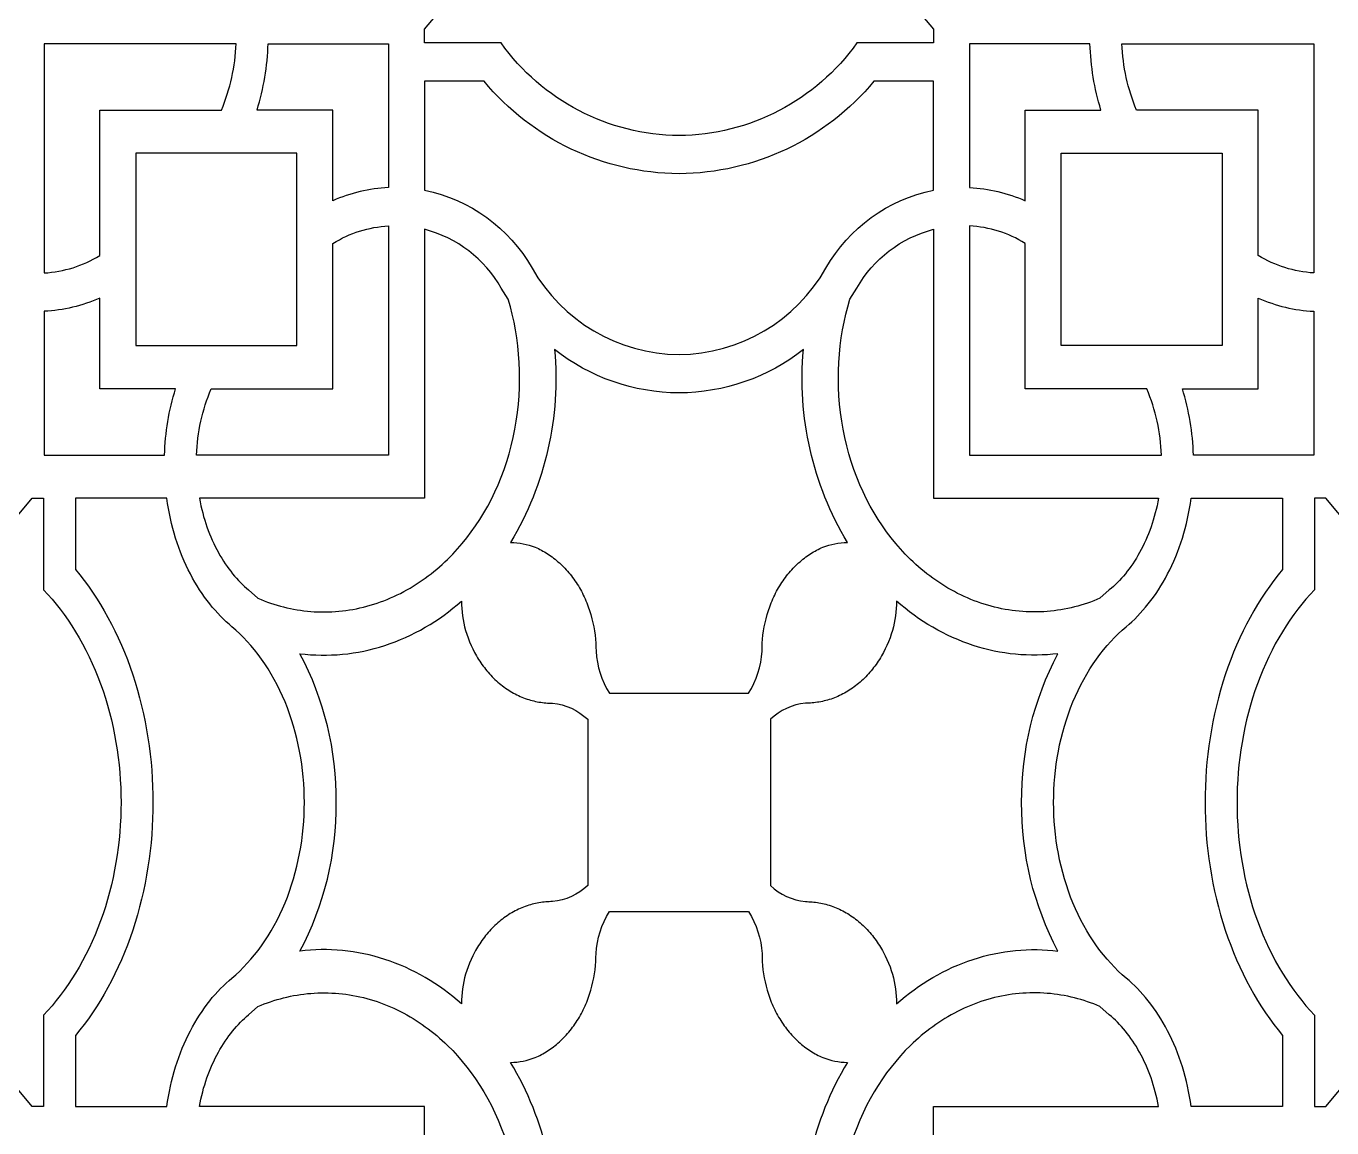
# Model space of a CAD drawing. Extents: x 59271 to 61367, y 41180 to 44085.
# Drawn here: x 60662.3 to 60875, y 42971.3 to 43150.7 of the extents above; entities that cross this region are included whole.
import ezdxf

# ---------------------------------------------------------------- set-up
doc = ezdxf.new("R2010")
doc.units = 0
doc.layers.get('0').update_dxf_attribs({"linetype": 'CONTINUOUS'})

msp = doc.modelspace()

# ---------------------------------------------------------------- linework, layer by layer
for points in [[(60800.91, 43161.22), (60810.12, 43150.22), (60810.12, 43148.02), (60797.66, 43148.02, -0.240747), (60768.68, 43132.92, -0.240747), (60739.69, 43148.02), (60727.24, 43148.02), (60727.24, 43150.22), (60736.44, 43161.22)], [(60748.41, 42950.52, 0.159593), (60741.24, 42981.96, 0.091636), (60745.26, 42982.74), (60745.51, 42982.85), (60745.77, 42982.97), (60746.02, 42983.1), (60746.27, 42983.23), (60746.52, 42983.37), (60746.77, 42983.51), (60747.02, 42983.66), (60747.27, 42983.82), (60747.52, 42983.98), (60747.76, 42984.15), (60748.01, 42984.32), (60748.25, 42984.5), (60748.49, 42984.69), (60748.72, 42984.89), (60748.96, 42985.09), (60749.19, 42985.29), (60749.42, 42985.5), (60749.65, 42985.72), (60749.87, 42985.95), (60750.09, 42986.17), (60750.31, 42986.41), (60750.53, 42986.65), (60750.74, 42986.9), (60750.94, 42987.15), (60751.15, 42987.4), (60751.35, 42987.67), (60751.54, 42987.93), (60751.73, 42988.2), (60751.92, 42988.48), (60752.1, 42988.76), (60752.28, 42989.05), (60752.45, 42989.33), (60752.62, 42989.63), (60752.78, 42989.92), (60752.94, 42990.23), (60753.09, 42990.53), (60753.24, 42990.84), (60753.38, 42991.15), (60753.52, 42991.46), (60753.65, 42991.78), (60753.9, 42992.42), (60754.12, 42993.06), (60754.32, 42993.72), (60754.5, 42994.38), (60754.66, 42995.05), (60754.8, 42995.71), (60754.91, 42996.38), (60755, 42997.05), (60755.07, 42997.71), (60755.12, 42998.37), (60755.15, 42999.03), (60755.16, 42999.67, -0.12671), (60757.35, 43006.52), (60780.01, 43006.52, -0.12671), (60782.2, 42999.67), (60782.21, 42999.03), (60782.23, 42998.37), (60782.28, 42997.71), (60782.35, 42997.05), (60782.44, 42996.38), (60782.56, 42995.71), (60782.69, 42995.05), (60782.85, 42994.38), (60783.03, 42993.72), (60783.23, 42993.06), (60783.46, 42992.42), (60783.71, 42991.78), (60783.84, 42991.46), (60783.97, 42991.15), (60784.12, 42990.84), (60784.26, 42990.53), (60784.42, 42990.23), (60784.58, 42989.92), (60784.74, 42989.63), (60784.91, 42989.33), (60785.08, 42989.05), (60785.26, 42988.76), (60785.44, 42988.48), (60785.62, 42988.2), (60785.81, 42987.93), (60786.01, 42987.67), (60786.21, 42987.4), (60786.41, 42987.15), (60786.62, 42986.9), (60786.83, 42986.65), (60787.04, 42986.41), (60787.26, 42986.17), (60787.48, 42985.95), (60787.71, 42985.72), (60787.93, 42985.5), (60788.16, 42985.29), (60788.4, 42985.09), (60788.63, 42984.89), (60788.87, 42984.69), (60789.11, 42984.5), (60789.35, 42984.32), (60789.59, 42984.15), (60789.84, 42983.98), (60790.09, 42983.82), (60790.33, 42983.66), (60790.58, 42983.51), (60790.83, 42983.37), (60791.09, 42983.23), (60791.34, 42983.1), (60791.59, 42982.97), (60791.84, 42982.85), (60792.1, 42982.74, 0.091636), (60796.11, 42981.96, 0.159593), (60788.95, 42950.52, 0.16816)]]:
    msp.add_lwpolyline(points, format="xyb")
for points in [[(60694.14, 43137.07, 0.090687), (60696.53, 43147.88), (60665.27, 43147.88), (60665.27, 43110.53, 0.123377), (60674.32, 43113.38), (60674.32, 43137.07)], [(60721.35, 43124.45, 0.093744), (60712.31, 43122.3), (60712.31, 43137.07), (60699.95, 43137.07, 0.067508), (60701.74, 43147.88), (60721.35, 43147.88)], [(60816.01, 43124.45, -0.093744), (60825.05, 43122.3), (60825.05, 43137.07), (60837.41, 43137.07, -0.067508), (60835.62, 43147.88), (60816.01, 43147.88)], [(60843.21, 43137.07, -0.090687), (60840.83, 43147.88), (60872.08, 43147.88), (60872.08, 43110.53, -0.123377), (60863.04, 43113.38), (60863.04, 43137.07)], [(60768.68, 43097.23, 0.26745), (60792.62, 43111.34, -0.215544), (60810.12, 43124.01), (60810.12, 43141.79), (60800.43, 43141.79, -0.222359), (60768.68, 43126.7), (60768.68, 43126.7, -0.222359), (60736.92, 43141.79), (60727.24, 43141.79), (60727.24, 43124.01, -0.215544), (60744.74, 43111.34, 0.26745)], [(60712.31, 43115.36, -0.123377), (60721.35, 43118.21), (60721.35, 43080.86), (60690.09, 43080.86, -0.090687), (60692.48, 43091.67), (60712.31, 43091.67)], [(60739.73, 43108.07, 0.200602), (60727.24, 43117.65), (60727.24, 43073.83), (60690.57, 43073.83), (60690.68, 43073.23), (60690.81, 43072.63), (60690.95, 43072.03), (60691.09, 43071.45), (60691.25, 43070.86), (60691.42, 43070.29), (60691.6, 43069.72), (60691.79, 43069.16), (60691.99, 43068.61), (60692.2, 43068.06), (60692.42, 43067.53), (60692.65, 43067), (60692.88, 43066.48), (60693.13, 43065.98), (60693.38, 43065.48), (60693.64, 43065), (60693.91, 43064.53), (60694.19, 43064.06), (60694.47, 43063.61), (60694.76, 43063.18), (60695.06, 43062.75), (60695.36, 43062.34), (60695.66, 43061.94), (60695.97, 43061.55), (60696.29, 43061.17), (60696.61, 43060.81), (60696.93, 43060.46), (60697.25, 43060.12), (60697.58, 43059.79), (60697.91, 43059.48), (60698.25, 43059.18), (60698.58, 43058.9), (60700.1, 43057.54), (60700.61, 43057.33), (60701.12, 43057.13), (60701.63, 43056.94), (60702.15, 43056.76), (60702.68, 43056.59), (60703.21, 43056.42), (60703.74, 43056.27), (60704.28, 43056.13), (60704.82, 43056), (60705.37, 43055.88), (60705.91, 43055.77), (60706.47, 43055.68), (60707.02, 43055.59), (60707.58, 43055.52), (60708.14, 43055.45), (60708.71, 43055.4), (60709.27, 43055.36), (60709.84, 43055.34), (60710.41, 43055.32), (60710.98, 43055.32), (60711.55, 43055.33), (60712.12, 43055.35), (60712.7, 43055.38), (60713.27, 43055.43), (60713.84, 43055.49), (60714.41, 43055.56), (60714.99, 43055.64), (60715.56, 43055.74), (60716.13, 43055.85), (60716.7, 43055.97), (60717.26, 43056.1), (60717.83, 43056.25), (60718.39, 43056.4), (60718.95, 43056.57), (60719.51, 43056.76), (60720.06, 43056.95), (60720.61, 43057.15), (60721.16, 43057.37), (60721.7, 43057.6), (60722.24, 43057.84), (60722.77, 43058.09), (60723.3, 43058.35), (60723.83, 43058.63), (60724.35, 43058.91), (60724.86, 43059.21), (60725.37, 43059.51), (60725.88, 43059.83), (60726.37, 43060.15), (60726.86, 43060.48), (60727.35, 43060.83), (60727.83, 43061.18), (60728.3, 43061.54), (60728.76, 43061.91), (60729.22, 43062.29), (60729.67, 43062.68), (60730.11, 43063.07), (60730.55, 43063.48), (60730.98, 43063.89), (60731.81, 43064.73), (60732.61, 43065.59), (60733.38, 43066.48), (60734.13, 43067.4), (60734.85, 43068.36), (60735.55, 43069.36), (60736.23, 43070.39), (60736.89, 43071.46), (60737.52, 43072.56), (60738.11, 43073.69), (60738.68, 43074.86), (60739.22, 43076.05), (60739.72, 43077.28), (60740.18, 43078.53), (60740.61, 43079.8), (60741.01, 43081.09), (60741.36, 43082.4), (60741.67, 43083.73), (60741.95, 43085.07), (60742.18, 43086.42), (60742.37, 43087.78), (60742.52, 43089.15), (60742.63, 43090.52), (60742.7, 43091.89), (60742.72, 43093.26), (60742.71, 43094.62), (60742.65, 43095.97), (60742.56, 43097.32), (60742.42, 43098.65), (60742.25, 43099.96), (60742.04, 43101.26), (60741.8, 43102.54), (60741.52, 43103.8), (60741.21, 43105.04), (60740.86, 43106.25)], [(60797.63, 43108.07, -0.200602), (60810.12, 43117.65), (60810.12, 43073.83), (60846.79, 43073.83), (60846.67, 43073.23), (60846.55, 43072.63), (60846.41, 43072.03), (60846.26, 43071.45), (60846.1, 43070.86), (60845.93, 43070.29), (60845.76, 43069.72), (60845.57, 43069.16), (60845.37, 43068.61), (60845.16, 43068.06), (60844.94, 43067.53), (60844.71, 43067), (60844.47, 43066.48), (60844.23, 43065.98), (60843.97, 43065.48), (60843.71, 43065), (60843.44, 43064.53), (60843.17, 43064.06), (60842.88, 43063.61), (60842.59, 43063.18), (60842.3, 43062.75), (60842, 43062.34), (60841.69, 43061.94), (60841.38, 43061.55), (60841.07, 43061.17), (60840.75, 43060.81), (60840.43, 43060.46), (60840.1, 43060.12), (60839.77, 43059.79), (60839.44, 43059.48), (60839.11, 43059.18), (60838.77, 43058.9), (60837.25, 43057.54), (60836.75, 43057.33), (60836.24, 43057.13), (60835.72, 43056.94), (60835.2, 43056.76), (60834.68, 43056.59), (60834.15, 43056.42), (60833.62, 43056.27), (60833.08, 43056.13), (60832.54, 43056), (60831.99, 43055.88), (60831.44, 43055.77), (60830.89, 43055.68), (60830.33, 43055.59), (60829.77, 43055.52), (60829.21, 43055.45), (60828.65, 43055.4), (60828.08, 43055.36), (60827.52, 43055.34), (60826.95, 43055.32), (60826.38, 43055.32), (60825.81, 43055.33), (60825.23, 43055.35), (60824.66, 43055.38), (60824.09, 43055.43), (60823.51, 43055.49), (60822.94, 43055.56), (60822.37, 43055.64), (60821.8, 43055.74), (60821.23, 43055.85), (60820.66, 43055.97), (60820.09, 43056.1), (60819.53, 43056.25), (60818.97, 43056.4), (60818.41, 43056.57), (60817.85, 43056.76), (60817.3, 43056.95), (60816.74, 43057.15), (60816.2, 43057.37), (60815.65, 43057.6), (60815.12, 43057.84), (60814.58, 43058.09), (60814.05, 43058.35), (60813.53, 43058.63), (60813.01, 43058.91), (60812.49, 43059.21), (60811.98, 43059.51), (60811.48, 43059.83), (60810.98, 43060.15), (60810.49, 43060.48), (60810.01, 43060.83), (60809.53, 43061.18), (60809.06, 43061.54), (60808.59, 43061.91), (60808.14, 43062.29), (60807.69, 43062.68), (60807.24, 43063.07), (60806.81, 43063.48), (60806.38, 43063.89), (60805.54, 43064.73), (60804.74, 43065.59), (60803.97, 43066.48), (60803.23, 43067.4), (60802.5, 43068.36), (60801.8, 43069.36), (60801.12, 43070.39), (60800.47, 43071.46), (60799.84, 43072.56), (60799.24, 43073.69), (60798.68, 43074.86), (60798.14, 43076.05), (60797.64, 43077.28), (60797.17, 43078.53), (60796.74, 43079.8), (60796.35, 43081.09), (60796, 43082.4), (60795.68, 43083.73), (60795.41, 43085.07), (60795.18, 43086.42), (60794.98, 43087.78), (60794.83, 43089.15), (60794.73, 43090.52), (60794.66, 43091.89), (60794.63, 43093.26), (60794.65, 43094.62), (60794.7, 43095.97), (60794.8, 43097.32), (60794.93, 43098.65), (60795.1, 43099.96), (60795.31, 43101.26), (60795.56, 43102.54), (60795.84, 43103.8), (60796.15, 43105.04), (60796.49, 43106.25)], [(60825.05, 43115.36, 0.123377), (60816.01, 43118.21), (60816.01, 43080.86), (60847.26, 43080.86, 0.090687), (60844.88, 43091.67), (60825.05, 43091.67)], [(60674.32, 43106.44, -0.093744), (60665.27, 43104.3), (60665.27, 43080.86), (60684.88, 43080.86, -0.067508), (60686.67, 43091.67), (60674.32, 43091.67)], [(60863.04, 43106.44, 0.093744), (60872.08, 43104.3), (60872.08, 43080.86), (60852.47, 43080.86, 0.067508), (60850.68, 43091.67), (60863.04, 43091.67)], [(60748.41, 43098.08, -0.159593), (60741.24, 43066.64, -0.091636), (60745.26, 43065.86), (60745.51, 43065.75), (60745.77, 43065.63), (60746.02, 43065.51), (60746.27, 43065.37), (60746.52, 43065.24), (60746.77, 43065.09), (60747.02, 43064.94), (60747.27, 43064.78), (60747.52, 43064.62), (60747.76, 43064.45), (60748.01, 43064.28), (60748.25, 43064.1), (60748.49, 43063.91), (60748.72, 43063.71), (60748.96, 43063.51), (60749.19, 43063.31), (60749.42, 43063.1), (60749.65, 43062.88), (60749.87, 43062.66), (60750.09, 43062.43), (60750.31, 43062.19), (60750.53, 43061.95), (60750.74, 43061.7), (60750.94, 43061.45), (60751.15, 43061.2), (60751.35, 43060.94), (60751.54, 43060.67), (60751.73, 43060.4), (60751.92, 43060.12), (60752.1, 43059.84), (60752.28, 43059.56), (60752.45, 43059.27), (60752.62, 43058.97), (60752.78, 43058.68), (60752.94, 43058.38), (60753.09, 43058.07), (60753.24, 43057.76), (60753.38, 43057.45), (60753.52, 43057.14), (60753.65, 43056.82), (60753.9, 43056.18), (60754.12, 43055.54), (60754.32, 43054.88), (60754.5, 43054.22), (60754.66, 43053.56), (60754.8, 43052.89), (60754.91, 43052.22), (60755, 43051.56), (60755.07, 43050.89), (60755.12, 43050.23), (60755.15, 43049.58), (60755.16, 43048.93, 0.12671), (60757.35, 43042.08), (60780.01, 43042.08, 0.12671), (60782.2, 43048.93), (60782.21, 43049.58), (60782.23, 43050.23), (60782.28, 43050.89), (60782.35, 43051.56), (60782.44, 43052.22), (60782.56, 43052.89), (60782.69, 43053.56), (60782.85, 43054.22), (60783.03, 43054.88), (60783.23, 43055.54), (60783.46, 43056.18), (60783.71, 43056.82), (60783.84, 43057.14), (60783.97, 43057.45), (60784.12, 43057.76), (60784.26, 43058.07), (60784.42, 43058.38), (60784.58, 43058.68), (60784.74, 43058.97), (60784.91, 43059.27), (60785.08, 43059.56), (60785.26, 43059.84), (60785.44, 43060.12), (60785.62, 43060.4), (60785.81, 43060.67), (60786.01, 43060.94), (60786.21, 43061.2), (60786.41, 43061.45), (60786.62, 43061.7), (60786.83, 43061.95), (60787.04, 43062.19), (60787.26, 43062.43), (60787.48, 43062.66), (60787.71, 43062.88), (60787.93, 43063.1), (60788.16, 43063.31), (60788.4, 43063.51), (60788.63, 43063.71), (60788.87, 43063.91), (60789.11, 43064.1), (60789.35, 43064.28), (60789.59, 43064.45), (60789.84, 43064.62), (60790.09, 43064.78), (60790.33, 43064.94), (60790.58, 43065.09), (60790.83, 43065.24), (60791.09, 43065.37), (60791.34, 43065.51), (60791.59, 43065.63), (60791.84, 43065.75), (60792.1, 43065.86, -0.091636), (60796.11, 43066.64, -0.159593), (60788.95, 43098.08, -0.16816), (60768.68, 43091, -0.16816)], [(60753.8, 43010.76, -0.165069), (60748.07, 43008.14), (60747.8, 43008.14), (60747.53, 43008.13), (60747.25, 43008.12), (60746.98, 43008.1), (60746.7, 43008.07), (60746.43, 43008.04), (60746.15, 43008), (60745.87, 43007.96), (60745.59, 43007.91), (60745.31, 43007.85), (60745.04, 43007.78), (60744.76, 43007.71), (60744.48, 43007.64), (60744.2, 43007.55), (60743.92, 43007.46), (60743.64, 43007.36), (60743.37, 43007.26), (60743.09, 43007.15), (60742.81, 43007.03), (60742.54, 43006.9), (60742.27, 43006.77), (60742, 43006.64), (60741.73, 43006.49), (60741.46, 43006.34), (60741.2, 43006.18), (60740.94, 43006.02), (60740.68, 43005.85), (60740.42, 43005.67), (60740.16, 43005.49), (60739.91, 43005.3), (60739.66, 43005.11), (60739.42, 43004.91), (60739.18, 43004.7), (60738.94, 43004.49), (60738.7, 43004.27), (60738.47, 43004.05), (60738.25, 43003.82), (60738.02, 43003.59), (60737.8, 43003.35), (60737.59, 43003.11), (60737.38, 43002.86), (60737.17, 43002.61), (60736.97, 43002.35), (60736.78, 43002.09), (60736.58, 43001.83), (60736.4, 43001.56), (60736.21, 43001.29), (60736.04, 43001.01), (60735.87, 43000.74), (60735.7, 43000.45), (60735.54, 43000.17), (60735.38, 42999.88), (60735.08, 42999.3), (60734.8, 42998.72), (60734.55, 42998.12), (60734.31, 42997.52), (60734.09, 42996.92), (60733.9, 42996.31, 0.065359), (60733.25, 42991.51), (60732.56, 42992.11), (60731.85, 42992.69), (60731.13, 42993.25), (60730.4, 42993.79), (60729.65, 42994.32), (60728.89, 42994.83), (60728.12, 42995.31), (60727.34, 42995.78), (60726.55, 42996.23), (60725.75, 42996.65), (60724.94, 42997.05), (60724.12, 42997.44), (60723.29, 42997.79), (60722.46, 42998.13), (60721.61, 42998.44), (60720.77, 42998.73), (60719.91, 42999), (60719.05, 42999.24), (60718.19, 42999.45), (60717.33, 42999.65), (60716.46, 42999.82), (60715.59, 42999.96), (60714.72, 43000.08), (60713.85, 43000.18), (60712.98, 43000.25), (60712.1, 43000.29), (60711.24, 43000.32), (60710.37, 43000.32), (60709.51, 43000.29), (60708.65, 43000.24), (60707.79, 43000.17), (60706.94, 43000.08, 0.124595), (60712.86, 43024.3, 0.124595), (60706.94, 43048.52), (60707.79, 43048.43), (60708.65, 43048.36), (60709.51, 43048.31), (60710.37, 43048.29), (60711.24, 43048.28), (60712.1, 43048.31), (60712.98, 43048.35), (60713.85, 43048.43), (60714.72, 43048.52), (60715.59, 43048.64), (60716.46, 43048.79), (60717.33, 43048.95), (60718.19, 43049.15), (60719.05, 43049.36), (60719.91, 43049.61), (60720.77, 43049.87), (60721.61, 43050.16), (60722.46, 43050.47), (60723.29, 43050.81), (60724.12, 43051.17), (60724.94, 43051.55), (60725.75, 43051.95), (60726.55, 43052.37), (60727.34, 43052.82), (60728.12, 43053.29), (60728.89, 43053.77), (60729.65, 43054.28), (60730.4, 43054.81), (60731.13, 43055.35), (60731.85, 43055.91), (60732.56, 43056.49), (60733.25, 43057.09, 0.065359), (60733.9, 43052.29), (60734.09, 43051.68), (60734.31, 43051.08), (60734.55, 43050.48), (60734.8, 43049.88), (60735.08, 43049.3), (60735.38, 43048.72), (60735.54, 43048.43), (60735.7, 43048.15), (60735.87, 43047.87), (60736.04, 43047.59), (60736.21, 43047.31), (60736.4, 43047.04), (60736.58, 43046.77), (60736.78, 43046.51), (60736.97, 43046.25), (60737.17, 43045.99), (60737.38, 43045.74), (60737.59, 43045.49), (60737.8, 43045.25), (60738.02, 43045.01), (60738.25, 43044.78), (60738.47, 43044.55), (60738.7, 43044.33), (60738.94, 43044.11), (60739.18, 43043.9), (60739.42, 43043.69), (60739.66, 43043.49), (60739.91, 43043.3), (60740.16, 43043.11), (60740.42, 43042.93), (60740.68, 43042.75), (60740.94, 43042.58), (60741.2, 43042.42), (60741.46, 43042.26), (60741.73, 43042.11), (60742, 43041.97), (60742.27, 43041.83), (60742.54, 43041.7), (60742.81, 43041.57), (60743.09, 43041.45), (60743.37, 43041.34), (60743.64, 43041.24), (60743.92, 43041.14), (60744.2, 43041.05), (60744.48, 43040.97), (60744.76, 43040.89), (60745.04, 43040.82), (60745.31, 43040.75), (60745.59, 43040.69), (60745.87, 43040.64), (60746.15, 43040.6), (60746.43, 43040.56), (60746.7, 43040.53), (60746.98, 43040.5), (60747.25, 43040.48), (60747.53, 43040.47), (60747.8, 43040.46), (60748.07, 43040.46, -0.165069), (60753.8, 43037.84)], [(60783.56, 43010.76, 0.165069), (60789.28, 43008.14), (60789.55, 43008.14), (60789.83, 43008.13), (60790.1, 43008.12), (60790.38, 43008.1), (60790.65, 43008.07), (60790.93, 43008.04), (60791.21, 43008), (60791.48, 43007.96), (60791.76, 43007.91), (60792.04, 43007.85), (60792.32, 43007.78), (60792.6, 43007.71), (60792.88, 43007.64), (60793.16, 43007.55), (60793.44, 43007.46), (60793.71, 43007.36), (60793.99, 43007.26), (60794.27, 43007.15), (60794.54, 43007.03), (60794.81, 43006.9), (60795.09, 43006.77), (60795.36, 43006.64), (60795.63, 43006.49), (60795.89, 43006.34), (60796.16, 43006.18), (60796.42, 43006.02), (60796.68, 43005.85), (60796.94, 43005.67), (60797.19, 43005.49), (60797.44, 43005.3), (60797.69, 43005.11), (60797.94, 43004.91), (60798.18, 43004.7), (60798.42, 43004.49), (60798.65, 43004.27), (60798.88, 43004.05), (60799.11, 43003.82), (60799.33, 43003.59), (60799.55, 43003.35), (60799.77, 43003.11), (60799.98, 43002.86), (60800.18, 43002.61), (60800.38, 43002.35), (60800.58, 43002.09), (60800.77, 43001.83), (60800.96, 43001.56), (60801.14, 43001.29), (60801.32, 43001.01), (60801.49, 43000.74), (60801.66, 43000.45), (60801.82, 43000.17), (60801.98, 42999.88), (60802.28, 42999.3), (60802.55, 42998.72), (60802.81, 42998.12), (60803.05, 42997.52), (60803.26, 42996.92), (60803.46, 42996.31, -0.065359), (60804.11, 42991.51), (60804.8, 42992.11), (60805.51, 42992.69), (60806.23, 42993.25), (60806.96, 42993.79), (60807.71, 42994.32), (60808.46, 42994.83), (60809.23, 42995.31), (60810.01, 42995.78), (60810.81, 42996.23), (60811.61, 42996.65), (60812.42, 42997.05), (60813.24, 42997.44), (60814.07, 42997.79), (60814.9, 42998.13), (60815.74, 42998.44), (60816.59, 42998.73), (60817.44, 42999), (60818.3, 42999.24), (60819.16, 42999.45), (60820.03, 42999.65), (60820.9, 42999.82), (60821.77, 42999.96), (60822.64, 43000.08), (60823.51, 43000.18), (60824.38, 43000.25), (60825.25, 43000.29), (60826.12, 43000.32), (60826.99, 43000.32), (60827.85, 43000.29), (60828.71, 43000.24), (60829.56, 43000.17), (60830.41, 43000.08, -0.124595), (60824.49, 43024.3, -0.124595), (60830.41, 43048.52), (60829.56, 43048.43), (60828.71, 43048.36), (60827.85, 43048.31), (60826.99, 43048.29), (60826.12, 43048.28), (60825.25, 43048.31), (60824.38, 43048.35), (60823.51, 43048.43), (60822.64, 43048.52), (60821.77, 43048.64), (60820.9, 43048.79), (60820.03, 43048.95), (60819.16, 43049.15), (60818.3, 43049.36), (60817.44, 43049.61), (60816.59, 43049.87), (60815.74, 43050.16), (60814.9, 43050.47), (60814.07, 43050.81), (60813.24, 43051.17), (60812.42, 43051.55), (60811.61, 43051.95), (60810.81, 43052.37), (60810.01, 43052.82), (60809.23, 43053.29), (60808.46, 43053.77), (60807.71, 43054.28), (60806.96, 43054.81), (60806.23, 43055.35), (60805.51, 43055.91), (60804.8, 43056.49), (60804.11, 43057.09, -0.065359), (60803.46, 43052.29), (60803.26, 43051.68), (60803.05, 43051.08), (60802.81, 43050.48), (60802.55, 43049.88), (60802.28, 43049.3), (60801.98, 43048.72), (60801.82, 43048.43), (60801.66, 43048.15), (60801.49, 43047.87), (60801.32, 43047.59), (60801.14, 43047.31), (60800.96, 43047.04), (60800.77, 43046.77), (60800.58, 43046.51), (60800.38, 43046.25), (60800.18, 43045.99), (60799.98, 43045.74), (60799.77, 43045.49), (60799.55, 43045.25), (60799.33, 43045.01), (60799.11, 43044.78), (60798.88, 43044.55), (60798.65, 43044.33), (60798.42, 43044.11), (60798.18, 43043.9), (60797.94, 43043.69), (60797.69, 43043.49), (60797.44, 43043.3), (60797.19, 43043.11), (60796.94, 43042.93), (60796.68, 43042.75), (60796.42, 43042.58), (60796.16, 43042.42), (60795.89, 43042.26), (60795.63, 43042.11), (60795.36, 43041.97), (60795.09, 43041.83), (60794.81, 43041.7), (60794.54, 43041.57), (60794.27, 43041.45), (60793.99, 43041.34), (60793.71, 43041.24), (60793.44, 43041.14), (60793.16, 43041.05), (60792.88, 43040.97), (60792.6, 43040.89), (60792.32, 43040.82), (60792.04, 43040.75), (60791.76, 43040.69), (60791.48, 43040.64), (60791.21, 43040.6), (60790.93, 43040.56), (60790.65, 43040.53), (60790.38, 43040.5), (60790.1, 43040.48), (60789.83, 43040.47), (60789.55, 43040.46), (60789.28, 43040.46, 0.165069), (60783.56, 43037.84)]]:
    msp.add_lwpolyline(points, format="xyb", close=True)
for points in [[(60680.2, 43098.71), (60706.42, 43098.71), (60706.42, 43130.04), (60680.2, 43130.04)], [(60857.15, 43098.71), (60830.94, 43098.71), (60830.94, 43130.04), (60857.15, 43130.04)], [(60707.66, 43024.3), (60707.64, 43025.33), (60707.61, 43026.36), (60707.55, 43027.4), (60707.47, 43028.45), (60707.36, 43029.49), (60707.22, 43030.54), (60707.07, 43031.58), (60706.88, 43032.63), (60706.67, 43033.67), (60706.44, 43034.7), (60706.18, 43035.72), (60705.89, 43036.74), (60705.58, 43037.75), (60705.25, 43038.74), (60704.89, 43039.72), (60704.5, 43040.68), (60704.1, 43041.63), (60703.67, 43042.55), (60703.22, 43043.46), (60702.75, 43044.34), (60702.26, 43045.21), (60701.75, 43046.04), (60701.23, 43046.86), (60700.68, 43047.64), (60700.12, 43048.4), (60699.55, 43049.14), (60698.96, 43049.84), (60698.36, 43050.51), (60697.74, 43051.16), (60697.12, 43051.77), (60696.49, 43052.36), (60695.85, 43052.91), (60695.38, 43053.31), (60694.92, 43053.73), (60694.46, 43054.17), (60694, 43054.62), (60693.55, 43055.1), (60693.1, 43055.59), (60692.66, 43056.1), (60692.23, 43056.64), (60691.81, 43057.18), (60691.39, 43057.75), (60690.98, 43058.34), (60690.58, 43058.94), (60690.19, 43059.56), (60689.81, 43060.19), (60689.44, 43060.85), (60689.08, 43061.52), (60688.74, 43062.2), (60688.4, 43062.9), (60688.08, 43063.61), (60687.77, 43064.34), (60687.48, 43065.08), (60687.2, 43065.83), (60686.93, 43066.59), (60686.68, 43067.36), (60686.45, 43068.14), (60686.23, 43068.94), (60686.02, 43069.74), (60685.83, 43070.54), (60685.66, 43071.36), (60685.51, 43072.18), (60685.37, 43073), (60685.25, 43073.83), (60670.37, 43073.83), (60670.37, 43062.25), (60671.08, 43061.37), (60671.78, 43060.46), (60672.47, 43059.53), (60673.14, 43058.56), (60673.79, 43057.57), (60674.43, 43056.56), (60675.05, 43055.51), (60675.65, 43054.44), (60676.23, 43053.35), (60676.79, 43052.23), (60677.33, 43051.09), (60677.85, 43049.93), (60678.35, 43048.75), (60678.82, 43047.55), (60679.27, 43046.34), (60679.69, 43045.1), (60680.09, 43043.86), (60680.47, 43042.6), (60680.82, 43041.32), (60681.14, 43040.04), (60681.44, 43038.74), (60681.71, 43037.44), (60681.96, 43036.13), (60682.18, 43034.82), (60682.37, 43033.5), (60682.54, 43032.18), (60682.68, 43030.86), (60682.79, 43029.55), (60682.88, 43028.23), (60682.94, 43026.91), (60682.98, 43025.6), (60682.99, 43024.3), (60682.98, 43023), (60682.94, 43021.69), (60682.88, 43020.37), (60682.79, 43019.06), (60682.68, 43017.74), (60682.54, 43016.42), (60682.37, 43015.1), (60682.18, 43013.78), (60681.96, 43012.47), (60681.71, 43011.16), (60681.44, 43009.86), (60681.14, 43008.56), (60680.82, 43007.28), (60680.47, 43006.01), (60680.09, 43004.74), (60679.69, 43003.5), (60679.27, 43002.26), (60678.82, 43001.05), (60678.35, 42999.85), (60677.85, 42998.67), (60677.33, 42997.51), (60676.79, 42996.37), (60676.23, 42995.25), (60675.65, 42994.16), (60675.05, 42993.09), (60674.43, 42992.05), (60673.79, 42991.03), (60673.14, 42990.04), (60672.47, 42989.07), (60671.78, 42988.14), (60671.08, 42987.23), (60670.37, 42986.35), (60670.37, 42974.77), (60685.25, 42974.77), (60685.37, 42975.6), (60685.51, 42976.42), (60685.66, 42977.24), (60685.83, 42978.06), (60686.02, 42978.86), (60686.23, 42979.66), (60686.45, 42980.46), (60686.68, 42981.24), (60686.93, 42982.01), (60687.2, 42982.77), (60687.48, 42983.53), (60687.77, 42984.26), (60688.08, 42984.99), (60688.4, 42985.7), (60688.74, 42986.4), (60689.08, 42987.09), (60689.44, 42987.75), (60689.81, 42988.41), (60690.19, 42989.04), (60690.58, 42989.66), (60690.98, 42990.26), (60691.39, 42990.85), (60691.81, 42991.42), (60692.23, 42991.97), (60692.66, 42992.5), (60693.1, 42993.01), (60693.55, 42993.5), (60694, 42993.98), (60694.46, 42994.43), (60694.92, 42994.87), (60695.38, 42995.29), (60695.85, 42995.69), (60696.49, 42996.24), (60697.12, 42996.83), (60697.74, 42997.44), (60698.36, 42998.09), (60698.96, 42998.76), (60699.55, 42999.47), (60700.12, 43000.2), (60700.68, 43000.96), (60701.23, 43001.74), (60701.75, 43002.56), (60702.26, 43003.4), (60702.75, 43004.26), (60703.22, 43005.14), (60703.67, 43006.05), (60704.1, 43006.98), (60704.5, 43007.92), (60704.89, 43008.88), (60705.25, 43009.86), (60705.58, 43010.86), (60705.89, 43011.86), (60706.18, 43012.88), (60706.44, 43013.9), (60706.67, 43014.94), (60706.88, 43015.97), (60707.07, 43017.02), (60707.22, 43018.06), (60707.36, 43019.11), (60707.47, 43020.16), (60707.55, 43021.2), (60707.61, 43022.24), (60707.64, 43023.27)], [(60829.7, 43024.3), (60829.71, 43025.33), (60829.75, 43026.36), (60829.81, 43027.4), (60829.89, 43028.45), (60830, 43029.49), (60830.13, 43030.54), (60830.29, 43031.58), (60830.47, 43032.63), (60830.68, 43033.67), (60830.92, 43034.7), (60831.18, 43035.72), (60831.46, 43036.74), (60831.78, 43037.75), (60832.11, 43038.74), (60832.47, 43039.72), (60832.85, 43040.68), (60833.26, 43041.63), (60833.68, 43042.55), (60834.13, 43043.46), (60834.6, 43044.34), (60835.09, 43045.21), (60835.6, 43046.04), (60836.13, 43046.86), (60836.67, 43047.64), (60837.23, 43048.4), (60837.81, 43049.14), (60838.4, 43049.84), (60839, 43050.51), (60839.61, 43051.16), (60840.23, 43051.77), (60840.87, 43052.36), (60841.51, 43052.91), (60841.98, 43053.31), (60842.44, 43053.73), (60842.9, 43054.17), (60843.36, 43054.62), (60843.81, 43055.1), (60844.25, 43055.59), (60844.69, 43056.1), (60845.12, 43056.64), (60845.55, 43057.18), (60845.97, 43057.75), (60846.38, 43058.34), (60846.78, 43058.94), (60847.17, 43059.56), (60847.55, 43060.19), (60847.92, 43060.85), (60848.27, 43061.52), (60848.62, 43062.2), (60848.95, 43062.9), (60849.28, 43063.61), (60849.58, 43064.34), (60849.88, 43065.08), (60850.16, 43065.83), (60850.42, 43066.59), (60850.67, 43067.36), (60850.91, 43068.14), (60851.13, 43068.94), (60851.33, 43069.74), (60851.52, 43070.54), (60851.69, 43071.36), (60851.85, 43072.18), (60851.99, 43073), (60852.11, 43073.83), (60866.99, 43073.83), (60866.99, 43062.25), (60866.28, 43061.37), (60865.58, 43060.46), (60864.89, 43059.53), (60864.22, 43058.56), (60863.57, 43057.57), (60862.93, 43056.56), (60862.31, 43055.51), (60861.71, 43054.44), (60861.13, 43053.35), (60860.56, 43052.23), (60860.02, 43051.09), (60859.51, 43049.93), (60859.01, 43048.75), (60858.54, 43047.55), (60858.09, 43046.34), (60857.66, 43045.1), (60857.26, 43043.86), (60856.89, 43042.6), (60856.54, 43041.32), (60856.21, 43040.04), (60855.92, 43038.74), (60855.64, 43037.44), (60855.4, 43036.13), (60855.18, 43034.82), (60854.98, 43033.5), (60854.82, 43032.18), (60854.68, 43030.86), (60854.56, 43029.55), (60854.47, 43028.23), (60854.41, 43026.91), (60854.37, 43025.6), (60854.36, 43024.3), (60854.37, 43023), (60854.41, 43021.69), (60854.47, 43020.37), (60854.56, 43019.06), (60854.68, 43017.74), (60854.82, 43016.42), (60854.98, 43015.1), (60855.18, 43013.78), (60855.4, 43012.47), (60855.64, 43011.16), (60855.92, 43009.86), (60856.21, 43008.56), (60856.54, 43007.28), (60856.89, 43006.01), (60857.26, 43004.74), (60857.66, 43003.5), (60858.09, 43002.26), (60858.54, 43001.05), (60859.01, 42999.85), (60859.51, 42998.67), (60860.02, 42997.51), (60860.56, 42996.37), (60861.13, 42995.25), (60861.71, 42994.16), (60862.31, 42993.09), (60862.93, 42992.05), (60863.57, 42991.03), (60864.22, 42990.04), (60864.89, 42989.07), (60865.58, 42988.14), (60866.28, 42987.23), (60866.99, 42986.35), (60866.99, 42974.77), (60852.11, 42974.77), (60851.99, 42975.6), (60851.85, 42976.42), (60851.69, 42977.24), (60851.52, 42978.06), (60851.33, 42978.86), (60851.13, 42979.66), (60850.91, 42980.46), (60850.67, 42981.24), (60850.42, 42982.01), (60850.16, 42982.77), (60849.88, 42983.53), (60849.58, 42984.26), (60849.28, 42984.99), (60848.95, 42985.7), (60848.62, 42986.4), (60848.27, 42987.09), (60847.92, 42987.75), (60847.55, 42988.41), (60847.17, 42989.04), (60846.78, 42989.66), (60846.38, 42990.26), (60845.97, 42990.85), (60845.55, 42991.42), (60845.12, 42991.97), (60844.69, 42992.5), (60844.25, 42993.01), (60843.81, 42993.5), (60843.36, 42993.98), (60842.9, 42994.43), (60842.44, 42994.87), (60841.98, 42995.29), (60841.51, 42995.69), (60840.87, 42996.24), (60840.23, 42996.83), (60839.61, 42997.44), (60839, 42998.09), (60838.4, 42998.76), (60837.81, 42999.47), (60837.23, 43000.2), (60836.67, 43000.96), (60836.13, 43001.74), (60835.6, 43002.56), (60835.09, 43003.4), (60834.6, 43004.26), (60834.13, 43005.14), (60833.68, 43006.05), (60833.26, 43006.98), (60832.85, 43007.92), (60832.47, 43008.88), (60832.11, 43009.86), (60831.78, 43010.86), (60831.46, 43011.86), (60831.18, 43012.88), (60830.92, 43013.9), (60830.68, 43014.94), (60830.47, 43015.97), (60830.29, 43017.02), (60830.13, 43018.06), (60830, 43019.11), (60829.89, 43020.16), (60829.81, 43021.2), (60829.75, 43022.24), (60829.71, 43023.27)]]:
    msp.add_lwpolyline(points, close=True)
for points in [[(60654.11, 43062.82), (60663.32, 43073.83), (60665.16, 43073.83), (60665.16, 43058.94), (60665.86, 43058.19), (60666.55, 43057.41), (60667.23, 43056.6), (60667.9, 43055.75), (60668.55, 43054.88), (60669.18, 43053.98), (60669.8, 43053.05), (60670.4, 43052.1), (60670.98, 43051.12), (60671.54, 43050.11), (60672.08, 43049.08), (60672.6, 43048.03), (60673.1, 43046.95), (60673.58, 43045.86), (60674.03, 43044.74), (60674.46, 43043.61), (60674.86, 43042.46), (60675.24, 43041.29), (60675.59, 43040.12), (60675.92, 43038.93), (60676.22, 43037.73), (60676.5, 43036.52), (60676.75, 43035.3), (60676.97, 43034.08), (60677.16, 43032.86), (60677.33, 43031.63), (60677.47, 43030.4), (60677.59, 43029.18), (60677.67, 43027.95), (60677.74, 43026.73), (60677.78, 43025.51), (60677.79, 43024.3), (60677.78, 43023.09), (60677.74, 43021.87), (60677.67, 43020.65), (60677.59, 43019.43), (60677.47, 43018.2), (60677.33, 43016.97), (60677.16, 43015.74), (60676.97, 43014.52), (60676.75, 43013.3), (60676.5, 43012.08), (60676.22, 43010.87), (60675.92, 43009.67), (60675.59, 43008.48), (60675.24, 43007.31), (60674.86, 43006.14), (60674.46, 43004.99), (60674.03, 43003.86), (60673.58, 43002.75), (60673.1, 43001.65), (60672.6, 43000.57), (60672.08, 42999.52), (60671.54, 42998.49), (60670.98, 42997.48), (60670.4, 42996.5), (60669.8, 42995.55), (60669.18, 42994.62), (60668.55, 42993.72), (60667.9, 42992.85), (60667.23, 42992.01), (60666.55, 42991.19), (60665.86, 42990.41), (60665.16, 42989.66), (60665.16, 42974.77), (60663.32, 42974.77), (60654.11, 42985.78)], [(60883.25, 43062.82), (60874.04, 43073.83), (60872.2, 43073.83), (60872.2, 43058.94), (60871.49, 43058.19), (60870.8, 43057.41), (60870.12, 43056.6), (60869.46, 43055.75), (60868.81, 43054.88), (60868.18, 43053.98), (60867.56, 43053.05), (60866.96, 43052.1), (60866.38, 43051.12), (60865.81, 43050.11), (60865.27, 43049.08), (60864.75, 43048.03), (60864.25, 43046.95), (60863.78, 43045.86), (60863.33, 43044.74), (60862.9, 43043.61), (60862.49, 43042.46), (60862.11, 43041.29), (60861.76, 43040.12), (60861.43, 43038.93), (60861.13, 43037.73), (60860.86, 43036.52), (60860.61, 43035.3), (60860.39, 43034.08), (60860.19, 43032.86), (60860.03, 43031.63), (60859.89, 43030.4), (60859.77, 43029.18), (60859.68, 43027.95), (60859.62, 43026.73), (60859.58, 43025.51), (60859.57, 43024.3), (60859.58, 43023.09), (60859.62, 43021.87), (60859.68, 43020.65), (60859.77, 43019.43), (60859.89, 43018.2), (60860.03, 43016.97), (60860.19, 43015.74), (60860.39, 43014.52), (60860.61, 43013.3), (60860.86, 43012.08), (60861.13, 43010.87), (60861.43, 43009.67), (60861.76, 43008.48), (60862.11, 43007.31), (60862.49, 43006.14), (60862.9, 43004.99), (60863.33, 43003.86), (60863.78, 43002.75), (60864.25, 43001.65), (60864.75, 43000.57), (60865.27, 42999.52), (60865.81, 42998.49), (60866.38, 42997.48), (60866.96, 42996.5), (60867.56, 42995.55), (60868.18, 42994.62), (60868.81, 42993.72), (60869.46, 42992.85), (60870.12, 42992.01), (60870.8, 42991.19), (60871.49, 42990.41), (60872.2, 42989.66), (60872.2, 42974.77), (60874.04, 42974.77), (60883.25, 42985.78)], [(60727.24, 42930.95), (60727.24, 42974.77), (60690.57, 42974.77), (60690.68, 42975.38), (60690.81, 42975.97), (60690.95, 42976.57), (60691.09, 42977.16), (60691.25, 42977.74), (60691.42, 42978.31), (60691.6, 42978.88), (60691.79, 42979.44), (60691.99, 42980), (60692.2, 42980.54), (60692.42, 42981.08), (60692.65, 42981.6), (60692.88, 42982.12), (60693.13, 42982.62), (60693.38, 42983.12), (60693.64, 42983.6), (60693.91, 42984.08), (60694.19, 42984.54), (60694.47, 42984.99), (60694.76, 42985.43), (60695.06, 42985.85), (60695.36, 42986.26), (60695.66, 42986.67), (60695.97, 42987.05), (60696.29, 42987.43), (60696.61, 42987.79), (60696.93, 42988.14), (60697.25, 42988.48), (60697.58, 42988.81), (60697.91, 42989.12), (60698.25, 42989.42), (60698.58, 42989.7), (60700.1, 42991.06), (60700.61, 42991.27), (60701.12, 42991.47), (60701.63, 42991.66), (60702.15, 42991.84), (60702.68, 42992.02), (60703.21, 42992.18), (60703.74, 42992.33), (60704.28, 42992.47), (60704.82, 42992.6), (60705.37, 42992.72), (60705.91, 42992.83), (60706.47, 42992.92), (60707.02, 42993.01), (60707.58, 42993.08), (60708.14, 42993.15), (60708.71, 42993.2), (60709.27, 42993.24), (60709.84, 42993.26), (60710.41, 42993.28), (60710.98, 42993.28), (60711.55, 42993.27), (60712.12, 42993.25), (60712.7, 42993.22), (60713.27, 42993.17), (60713.84, 42993.11), (60714.41, 42993.04), (60714.99, 42992.96), (60715.56, 42992.86), (60716.13, 42992.75), (60716.7, 42992.63), (60717.26, 42992.5), (60717.83, 42992.35), (60718.39, 42992.2), (60718.95, 42992.03), (60719.51, 42991.85), (60720.06, 42991.65), (60720.61, 42991.45), (60721.16, 42991.23), (60721.7, 42991), (60722.24, 42990.76), (60722.77, 42990.51), (60723.3, 42990.25), (60723.83, 42989.97), (60724.35, 42989.69), (60724.86, 42989.4), (60725.37, 42989.09), (60725.88, 42988.78), (60726.37, 42988.45), (60726.86, 42988.12), (60727.35, 42987.77), (60727.83, 42987.42), (60728.3, 42987.06), (60728.76, 42986.69), (60729.22, 42986.31), (60729.67, 42985.92), (60730.11, 42985.53), (60730.55, 42985.13), (60730.98, 42984.72), (60731.81, 42983.88), (60732.61, 42983.01), (60733.38, 42982.12), (60734.13, 42981.2), (60734.85, 42980.24), (60735.55, 42979.25), (60736.23, 42978.21), (60736.89, 42977.15), (60737.52, 42976.04), (60738.11, 42974.91), (60738.68, 42973.74), (60739.22, 42972.55), (60739.72, 42971.32), (60740.18, 42970.08)], [(60810.12, 42930.95), (60810.12, 42974.77), (60846.79, 42974.77), (60846.67, 42975.38), (60846.55, 42975.97), (60846.41, 42976.57), (60846.26, 42977.16), (60846.1, 42977.74), (60845.93, 42978.31), (60845.76, 42978.88), (60845.57, 42979.44), (60845.37, 42980), (60845.16, 42980.54), (60844.94, 42981.08), (60844.71, 42981.6), (60844.47, 42982.12), (60844.23, 42982.62), (60843.97, 42983.12), (60843.71, 42983.6), (60843.44, 42984.08), (60843.17, 42984.54), (60842.88, 42984.99), (60842.59, 42985.43), (60842.3, 42985.85), (60842, 42986.26), (60841.69, 42986.67), (60841.38, 42987.05), (60841.07, 42987.43), (60840.75, 42987.79), (60840.43, 42988.14), (60840.1, 42988.48), (60839.77, 42988.81), (60839.44, 42989.12), (60839.11, 42989.42), (60838.77, 42989.7), (60837.25, 42991.06), (60836.75, 42991.27), (60836.24, 42991.47), (60835.72, 42991.66), (60835.2, 42991.84), (60834.68, 42992.02), (60834.15, 42992.18), (60833.62, 42992.33), (60833.08, 42992.47), (60832.54, 42992.6), (60831.99, 42992.72), (60831.44, 42992.83), (60830.89, 42992.92), (60830.33, 42993.01), (60829.77, 42993.08), (60829.21, 42993.15), (60828.65, 42993.2), (60828.08, 42993.24), (60827.52, 42993.26), (60826.95, 42993.28), (60826.38, 42993.28), (60825.81, 42993.27), (60825.23, 42993.25), (60824.66, 42993.22), (60824.09, 42993.17), (60823.51, 42993.11), (60822.94, 42993.04), (60822.37, 42992.96), (60821.8, 42992.86), (60821.23, 42992.75), (60820.66, 42992.63), (60820.09, 42992.5), (60819.53, 42992.35), (60818.97, 42992.2), (60818.41, 42992.03), (60817.85, 42991.85), (60817.3, 42991.65), (60816.74, 42991.45), (60816.2, 42991.23), (60815.65, 42991), (60815.12, 42990.76), (60814.58, 42990.51), (60814.05, 42990.25), (60813.53, 42989.97), (60813.01, 42989.69), (60812.49, 42989.4), (60811.98, 42989.09), (60811.48, 42988.78), (60810.98, 42988.45), (60810.49, 42988.12), (60810.01, 42987.77), (60809.53, 42987.42), (60809.06, 42987.06), (60808.59, 42986.69), (60808.14, 42986.31), (60807.69, 42985.92), (60807.24, 42985.53), (60806.81, 42985.13), (60806.38, 42984.72), (60805.54, 42983.88), (60804.74, 42983.01), (60803.97, 42982.12), (60803.23, 42981.2), (60802.5, 42980.24), (60801.8, 42979.25), (60801.12, 42978.21), (60800.47, 42977.15), (60799.84, 42976.04), (60799.24, 42974.91), (60798.68, 42973.74), (60798.14, 42972.55), (60797.64, 42971.32), (60797.17, 42970.08)]]:
    msp.add_lwpolyline(points)

doc.saveas('drawing.dxf')
